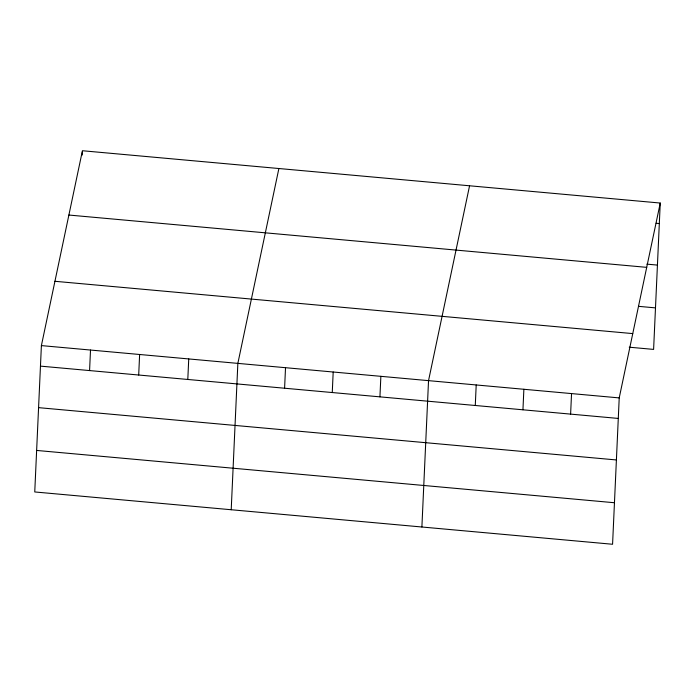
<?xml version="1.0" encoding="UTF-8"?>
<svg xmlns="http://www.w3.org/2000/svg" width="695" height="695" viewBox="0 0 695 695"><rect width="100%" height="100%" fill="white"/><g stroke="black" fill="none" stroke-linecap="round" stroke-linejoin="round"><path stroke-width="1.04" d="M41.396 345.597L34.75 491.956L612.573 544.263L619.219 397.905L660.25 203.044L82.427 150.737L41.396 345.597L619.219 397.905M82.236 155.063L82.384 151.823M89.577 370.574L90.506 350.045M138.696 375.022L139.626 354.493M187.806 379.461L188.736 358.941M231.209 509.739L237.855 363.381L278.886 168.52M284.594 388.227L285.523 367.698M332.262 392.536L333.192 372.016M379.93 396.854L380.869 376.325M421.891 527.001L428.537 380.643L469.568 185.782M475.276 405.489L476.205 384.961M522.944 409.798L523.874 389.269M570.612 414.116L571.542 393.587M660.25 203.044L653.604 349.403L629.236 347.196M656.141 223.277L659.32 223.573M646.837 264.135L657.435 265.09M68.892 215.042L646.706 267.349M638.54 306.339L655.489 307.876M54.94 281.293L632.754 333.6M40.466 366.126L618.281 418.433M38.581 407.652L616.395 459.951M36.635 450.438L614.458 502.737"/></g></svg>
